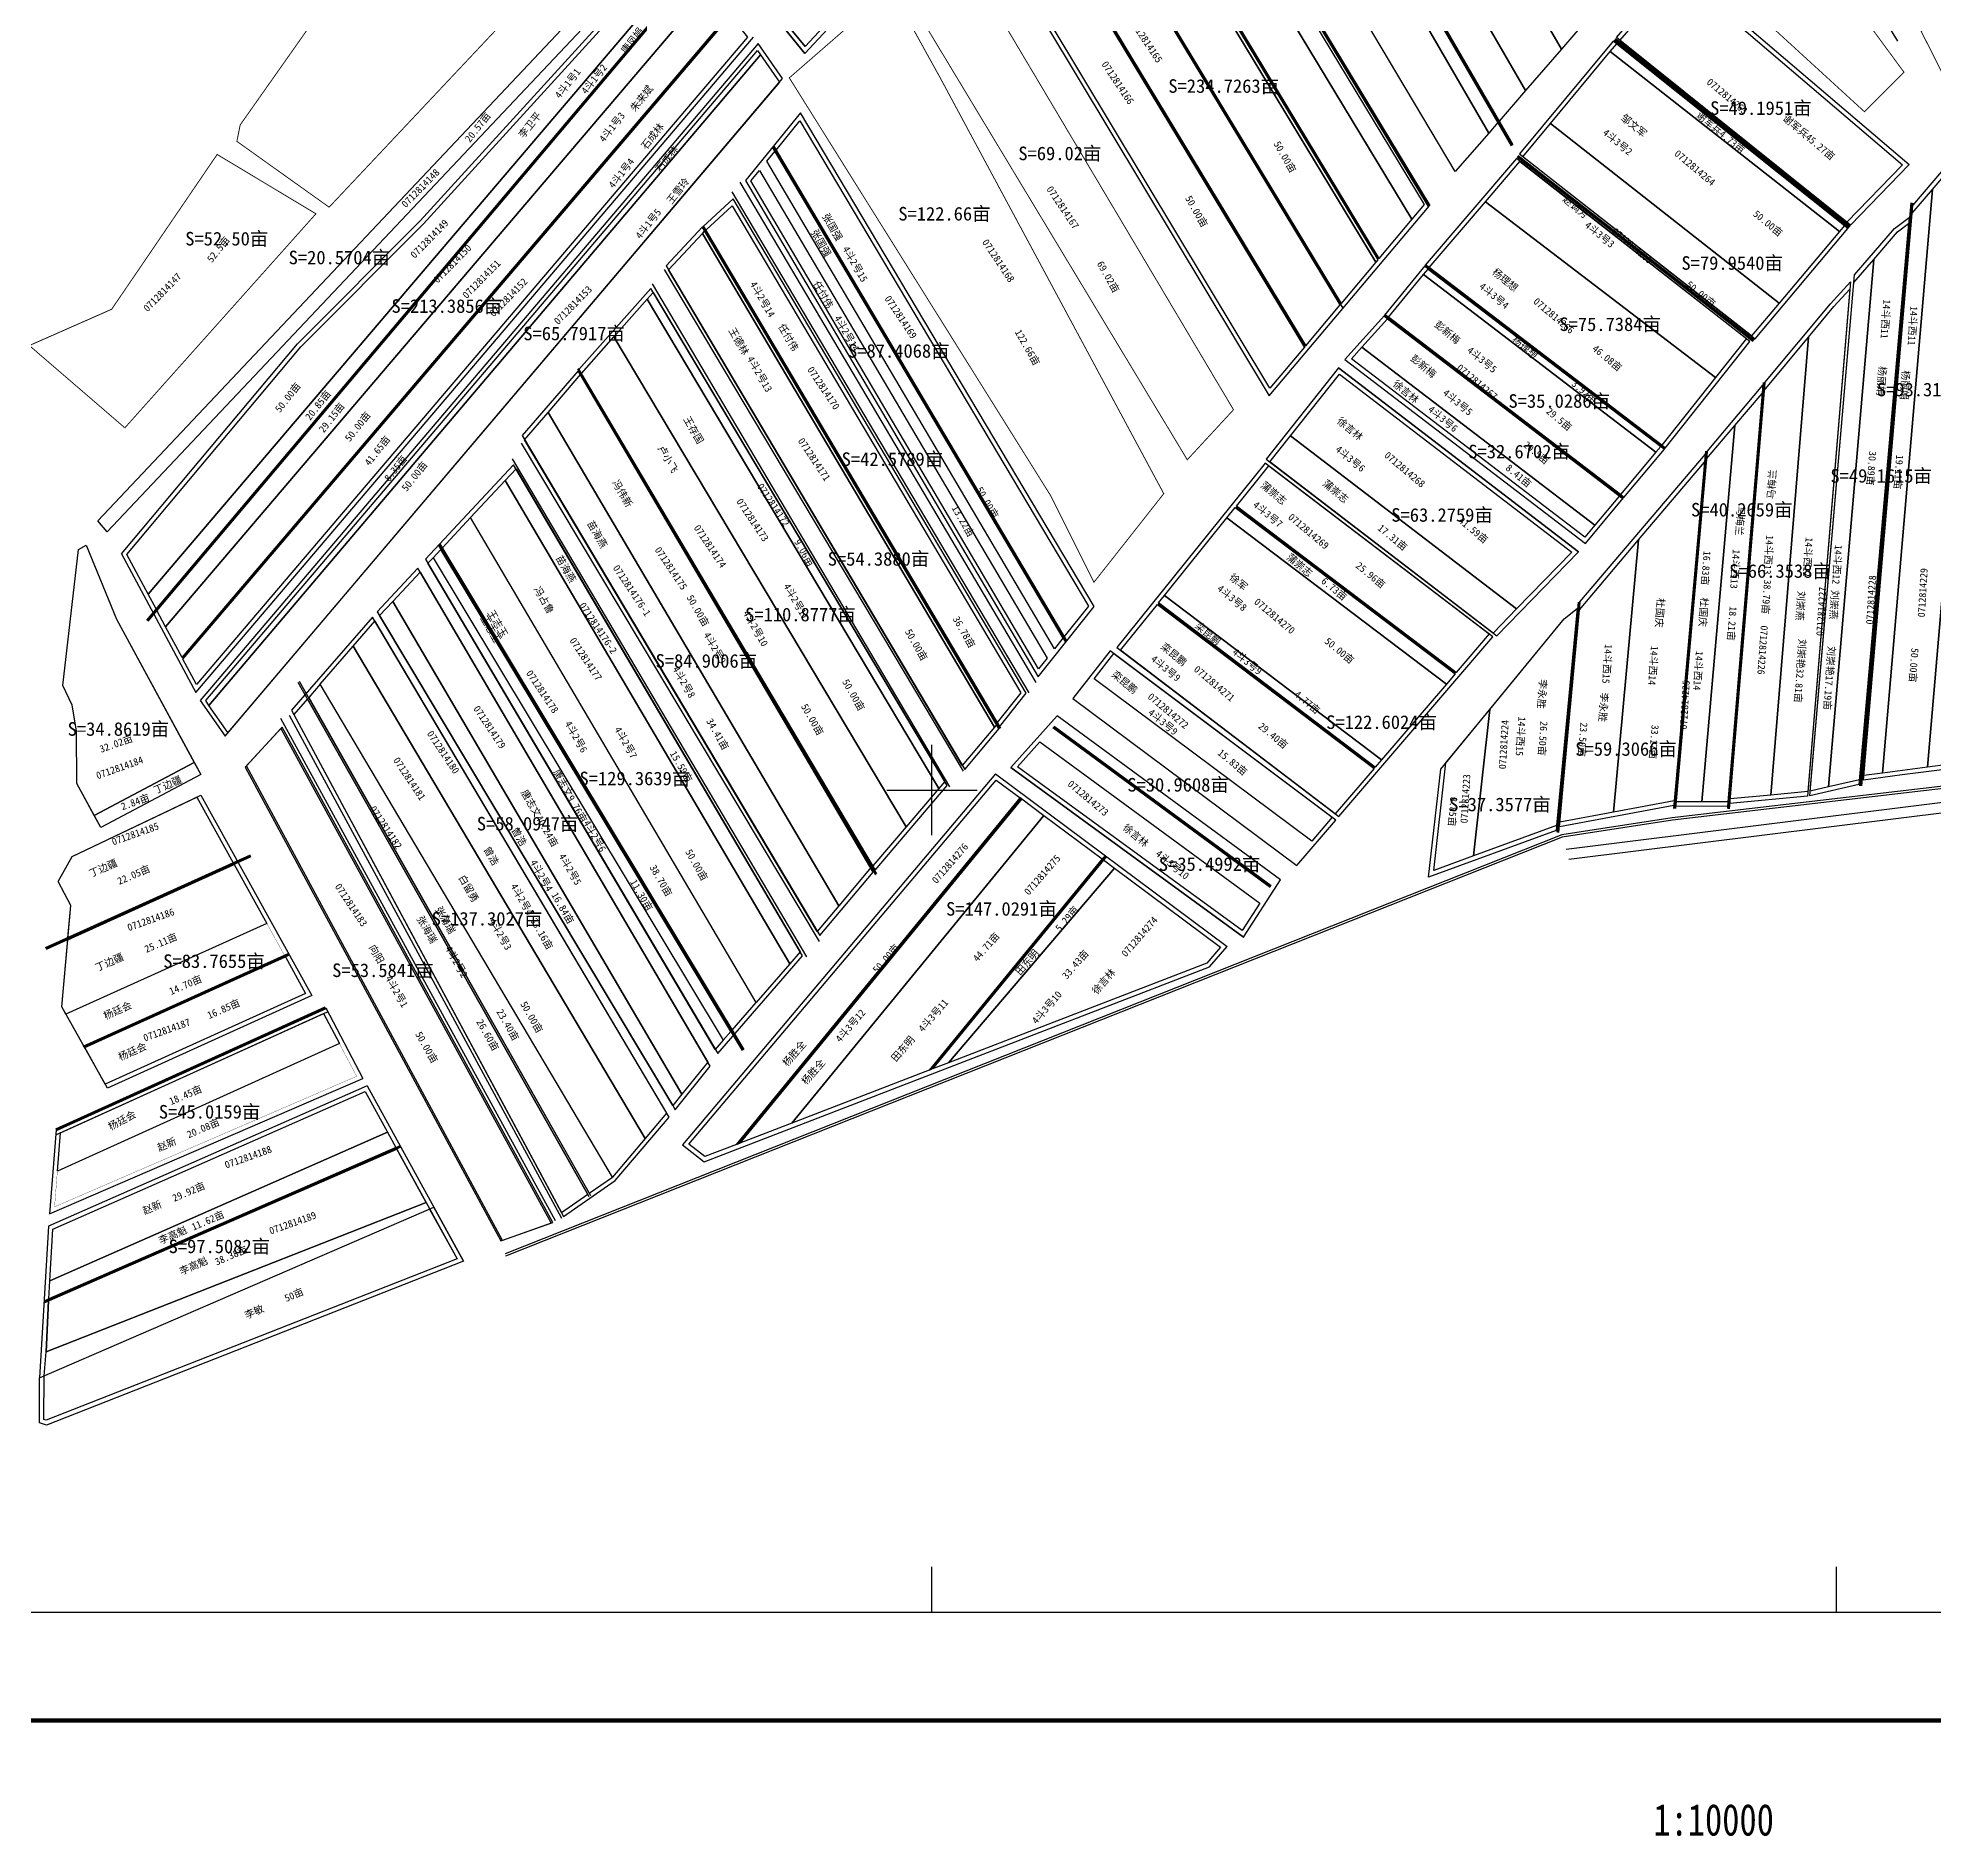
# Model space of a CAD drawing. Extents: x 541673 to 553395, y 4989791 to 4997334.
# Drawn here: x 543012 to 545108, y 4989843 to 4991832 of the extents above; entities that cross this region are included whole.
import ezdxf
from ezdxf.enums import TextEntityAlignment as Align

# ---------------------------------------------------------------- set-up
doc = ezdxf.new("R2010")
doc.units = 0
doc.header["$LTSCALE"] = 10
doc.layers.get('0').update_dxf_attribs({"linetype": 'CONTINUOUS'})
for name, color, linetype in [('2020.3月分地', 6, 'CONTINUOUS'), ('2021年', 2, 'CONTINUOUS'), ('TK', 7, 'CONTINUOUS'), ('出地桩', 7, 'CONTINUOUS'), ('地块名称', 7, 'CONTINUOUS'), ('地籍号', 7, 'CONTINUOUS'), ('承包户', 7, 'CONTINUOUS'), ('林带', 7, 'CONTINUOUS'), ('注记', 1, 'CONTINUOUS'), ('测地框', 7, 'CONTINUOUS'), ('经营地', 6, 'CONTINUOUS'), ('经营地面积', 6, 'CONTINUOUS'), ('路林渠', 7, 'CONTINUOUS'), ('身份地块', 7, 'CONTINUOUS'), ('退界后面积', 7, 'CONTINUOUS')]:
    doc.layers.add(name, color=color, linetype=linetype)
doc.styles.add('宋体', font='SimSun.ttf')

msp = doc.modelspace()

# ---------------------------------------------------------------- linework, layer by layer
at = {"color": 6, "linetype": 'Continuous', "flags": 128}
for points in [[(543937.8, 4990906.1), (543608.5, 4991465.8)], [(543482.1, 4990479), (543021, 4990297.7), (543013.3, 4990300.3), (543013.6, 4990350)]]:
    msp.add_lwpolyline(points, dxfattribs=at)
at = {"color": 6, "linetype": 'Continuous', "elevation": 280.9, "flags": 128}
msp.add_lwpolyline([(543056.4, 4991266.1), (543065.1, 4991270.7), (543098.7, 4991189), (543184.4, 4991030.5), (543073.9, 4990971.8), (543054.7, 4991007.2), (543054.5, 4991065.5), (543049.4, 4991093.9), (543039.2, 4991115.5)], close=True, dxfattribs=at)
at = {"color": 6, "linetype": 'Continuous', "elevation": 281.4, "flags": 128}
for points in [[(543444.7, 4990536.6), (543475, 4990481.5), (543020.9, 4990303), (543018.3, 4990303.9), (543018.6, 4990352.2)], [(543482.1, 4990479), (543449.3, 4990538.6)]]:
    msp.add_lwpolyline(points, dxfattribs=at)
at = {"layer": '2020.3月分地', "color": 3, "linetype": 'Continuous'}
for points in [[(544437.2, 4992357.7), (544727.7, 4991856), (544695.9, 4991819.3), (544404.4, 4992322.6)], [(544363.6, 4992278.9), (544656.2, 4991773.6), (544626.8, 4991739.7), (544333.3, 4992246.5)], [(544331.9, 4992245), (544625.4, 4991738.1), (544615.4, 4991726.5), (544321.5, 4992233.9)], [(544143.4, 4992045.6), (544450.9, 4991536.5), (544413, 4991491.3), (544102.9, 4992004.6)], [(545083.6, 4991637.7), (545106, 4991664), (545050.6, 4991018.7), (545030.2, 4991016)], [(545041.1, 4991586.8), (545067.4, 4991617.4), (545079.6, 4991626.4), (545025.2, 4991011.4), (544991.1, 4991003.5)], [(543685.2, 4991542.6), (544007.6, 4991001.8), (543971.4, 4990959.3), (543648.4, 4991501)], [(544475.3, 4991489.7), (544732.6, 4991292.7), (544721.5, 4991279.5), (544463.8, 4991476.7)], [(544450.3, 4991459.7), (544707.2, 4991262.9), (544646.2, 4991200.2), (544396.3, 4991391.7)], [(543063.4, 4990715.1), (543285.2, 4990815.5), (543307.6, 4990775), (543086.2, 4990674.7)], [(543036.6, 4990621), (543327.5, 4990752.7), (543344.9, 4990719.7), (543033.2, 4990578.6)], [(543024.8, 4990457.4), (543398, 4990621.8), (543407.4, 4990604.6), (543023.7, 4990437.2)]]:
    msp.add_lwpolyline(points, close=True, dxfattribs=at)
at = {"layer": '2020.3月分地', "color": 3, "linetype": 'Continuous', "flags": 128}
for points in [[(543323.7, 4991117), (543360, 4991158.9), (543682.8, 4990614.5), (543646.8, 4990572)], [(543323.7, 4991117), (543311, 4991102.3), (543621.1, 4990554.3), (543646.8, 4990572)], [(543309.6, 4991100.7), (543294.7, 4991083.5), (543590.4, 4990532.9), (543619.5, 4990553.1)], [(543020.7, 4990378.9), (543440.7, 4990544), (543408.4, 4990602.9), (543023.5, 4990435)], [(543440.7, 4990544), (543475, 4990481.5), (543020.9, 4990303), (543018.3, 4990303.9), (543018.6, 4990352.2), (543020.7, 4990378.9)]]:
    msp.add_lwpolyline(points, close=True, dxfattribs=at)
at = {"layer": '2020.3月分地', "color": 3, "linetype": 'Continuous', "const_width": 0.3}
msp.add_lwpolyline([(543042.6, 4990752), (543264.7, 4990852.5), (543284.2, 4990817.2), (543062.4, 4990716.8)], close=True, dxfattribs=at)
at = {"layer": '2021年', "color": 4, "linetype": 'Continuous'}
for points in [[(544404.4, 4992322.6), (544695.9, 4991819.3), (544656.2, 4991773.6), (544363.6, 4992278.9)], [(544824.8, 4991903.3), (545072.9, 4991691.4), (545011.4, 4991627.8), (544760.5, 4991829)], [(544749.8, 4991816.6), (545003.1, 4991617.6), (544936.4, 4991538.3), (544683.6, 4991736.9)], [(543403.9, 4991208.4), (543723.5, 4990663.6), (543713.4, 4990651), (543389.4, 4991192.8)], [(543384.1, 4991186.8), (543706.7, 4990642.7), (543682.8, 4990614.5), (543360, 4991158.9)], [(543034, 4990898.9), (543049.5, 4990926.5), (543187.4, 4990992.2), (543227.7, 4990919.5), (543044.8, 4990836.7), (543048, 4990872.2)], [(543044.6, 4990834.4), (543228.6, 4990917.7), (543264.7, 4990852.5), (543042.6, 4990752), (543038, 4990760.1)], [(543028.1, 4990514.4), (543373.5, 4990666.5), (543398, 4990621.8), (543024.8, 4990457.4)]]:
    msp.add_lwpolyline(points, close=True, dxfattribs=at)
at = {"layer": '2021年', "color": 4, "linetype": 'Continuous', "elevation": 280.9, "flags": 128}
msp.add_lwpolyline([(543073.9, 4990971.8), (543184.4, 4991030.5), (543191.6, 4991017.2), (543081.1, 4990958.5)], close=True, dxfattribs=at)
at = {"layer": '2021年', "color": 4, "linetype": 'Continuous', "const_width": 0.3}
msp.add_lwpolyline([(543033.2, 4990578.6), (543344.9, 4990719.7), (543364, 4990683.4), (543030.1, 4990539.1)], close=True, dxfattribs=at)
at = {"layer": 'TK', "linetype": 'Continuous'}
for p, q in [((544000, 4990950), (544000, 4991050)), ((543950, 4991000), (544050, 4991000)), ((544000, 4990091), (544000, 4990141)), ((545000, 4990091), (545000, 4990141))]:
    msp.add_line(p, q, dxfattribs=at)
at = {"layer": 'TK', "linetype": 'Continuous', "const_width": 5, "flags": 128}
msp.add_lwpolyline([(541744, 4989971), (547984, 4989971), (547984, 4997211), (541744, 4997211)], close=True, dxfattribs=at)
at = {"layer": 'TK', "linetype": 'Continuous', "flags": 128}
msp.add_lwpolyline([(541864, 4990091), (547864, 4990091), (547864, 4997091), (541864, 4997091)], close=True, dxfattribs=at)
at = {"layer": '出地桩', "color": 2, "linetype": 'Continuous'}
for p, q in [((543171, 4991146.6), (543775.8, 4991857.6)), ((543171.5, 4991145.7), (543776.6, 4991857)), ((543172, 4991144.7), (543777.4, 4991856.3))]:
    msp.add_line(p, q, dxfattribs=at)
at = {"layer": '出地桩', "color": 2, "linetype": 'Continuous', "flags": 128}
for points in [[(543817.1, 4991872), (543820.8, 4991875.9), (543826.8, 4991862.4), (543859.9, 4991822), (544209.6, 4992198.1), (544174.7, 4992256.5), (544178.2, 4992260.3), (544215.8, 4992197.5), (543859.6, 4991814.4), (543822.5, 4991859.8)], [(543826.8, 4991862.4), (543820.8, 4991875.9), (543817.1, 4991872), (543822.5, 4991859.8), (543859.6, 4991814.4), (544215.8, 4992197.5), (544178.2, 4992260.3), (544174.7, 4992256.5), (544209.6, 4992198.1), (543859.9, 4991822)]]:
    msp.add_lwpolyline(points, close=True, dxfattribs=at)
for points in [[(544321.9, 4992262.3), (544640.3, 4991712.3)], [(544322.7, 4992262.8), (544641.2, 4991712.8)], [(544323.6, 4992263.3), (544642.1, 4991713.3)], [(543746.3, 4991917.3), (543131.8, 4991187.9)], [(543747, 4991916.6), (543132.6, 4991187.2)], [(543747.8, 4991916), (543133.3, 4991186.6)], [(544754.8, 4991830.1), (545014.1, 4991622.6)], [(544755.4, 4991830.9), (545014.8, 4991623.4)], [(544754.2, 4991829.3), (545013.5, 4991621.8)], [(544646.8, 4991700), (544907.5, 4991496.2)], [(544647.4, 4991700.8), (544908.1, 4991497)], [(544648, 4991701.6), (544908.7, 4991497.8)], [(545025.8, 4991004.7), (545082.2, 4991649.3)], [(545026.8, 4991004.6), (545083.2, 4991649.2)], [(545027.8, 4991004.5), (545084.2, 4991649.1)], [(543745.5, 4991622.8), (544074, 4991067.4)], [(543746.4, 4991623.3), (544074.9, 4991067.9)], [(543747.2, 4991623.8), (544075.7, 4991068.5)], [(544809.4, 4991376.8), (544544.4, 4991579.2)], [(544810, 4991377.6), (544545, 4991580)], [(544810.6, 4991378.4), (544545.6, 4991580.8)], [(544499.6, 4991524.3), (544763.9, 4991322.1)], [(544500.2, 4991525.1), (544764.5, 4991322.9)], [(544500.8, 4991525.9), (544765.1, 4991323.7)], [(543608.9, 4991466.2), (543938.8, 4990907.2)], [(544918.6, 4991450.5), (544879.3, 4990979.4)], [(544919.6, 4991450.4), (544880.3, 4990979.3)], [(544920.6, 4991450.4), (544881.3, 4990979.3)], [(544855, 4991374.6), (544819.8, 4990979.5)], [(544856, 4991374.5), (544820.8, 4990979.4)], [(544857, 4991374.4), (544821.8, 4990979.4)], [(544335.2, 4991312.5), (544578.2, 4991128.4)], [(544335.8, 4991313.3), (544578.8, 4991129.1)], [(544336.5, 4991314), (544579.5, 4991129.9)], [(543454.4, 4991270.5), (543790.2, 4990711.9)], [(543455.1, 4991271.3), (543791.1, 4990712.4)], [(543455.8, 4991272.1), (543791.9, 4990712.9)], [(544249.1, 4991205.2), (544488.6, 4991023.8)], [(544249.8, 4991206), (544489.2, 4991024.5)], [(544250.4, 4991206.8), (544489.9, 4991025.3)], [(543621.1, 4990550.3), (543299.2, 4991119)], [(543622.8, 4990551.2), (543301, 4991120)], [(544097.6, 4990991.3), (543783.9, 4990608.1)], [(544100.8, 4990995.2), (544100.7, 4990995.1)], [(544098.4, 4990990.7), (543785.8, 4990608.8)], [(544099.2, 4990990.1), (543787.7, 4990609.5)], [(544191.3, 4990927.7), (543996.9, 4990690.2)], [(544192.1, 4990927), (543998.8, 4990690.9)], [(544192.8, 4990926.4), (544000.7, 4990691.7)], [(543287.9, 4990818.9), (543061.5, 4990716.4)], [(543287.9, 4990818.9), (543061.5, 4990716.4)], [(543287.9, 4990818.9), (543061.5, 4990716.4)], [(543288.3, 4990818), (543061.9, 4990715.5)], [(543288.7, 4990817.1), (543062.3, 4990714.6)]]:
    msp.add_lwpolyline(points, dxfattribs=at)
for points, elevation in [([(544242.1, 4992152.7), (544548.5, 4991645.3)], 280.3), ([(544243, 4992153.2), (544549.4, 4991645.8)], 280.3), ([(544243.8, 4992153.7), (544550.3, 4991646.3)], 280.3), ([(544184.9, 4992095.9), (544492.7, 4991586.2)], 560.7), ([(544185.7, 4992096.5), (544493.4, 4991587)], 560.7), ([(544186.6, 4992097), (544494.1, 4991587.8)], 560.7), ([(544137.3, 4992055.7), (544450.9, 4991536.5)], 560.7), ([(544138.1, 4992056.3), (544454.3, 4991532.8)], 560.7), ([(544139, 4992056.8), (544452.3, 4991538.1)], 560.7), ([(544094.8, 4992018.1), (544413.1, 4991491.1)], 560.7), ([(544093.1, 4992017.1), (544411.7, 4991489.5)], 560.7), ([(544093.9, 4992017.6), (544412.4, 4991490.3)], 560.7), ([(543823.4, 4991710.8), (544147.4, 4991163.6)], 279.3), ([(543824.2, 4991711.3), (544148.2, 4991164.1)], 279.3), ([(543825.1, 4991711.9), (544149.1, 4991164.6)], 279.3), ([(544714.1, 4991207.7), (544690.7, 4990953.2)], 279.9), ([(544715.1, 4991207.6), (544691.7, 4990953.1)], 279.9), ([(544716.1, 4991207.5), (544692.7, 4990953)], 279.9), ([(544133.6, 4991069.1), (544374, 4990892.7)], 279.9), ([(544134.3, 4991069.9), (544374.6, 4990893.5)], 279.9), ([(544135, 4991070.6), (544375.1, 4990894.4)], 279.9), ([(543246.2, 4990927.9), (543019.8, 4990825.4)], 281), ([(543246.6, 4990926.9), (543020.3, 4990824.4)], 281), ([(543247, 4990926), (543020.7, 4990823.5)], 281), ([(543031.4, 4990625.2), (543329.3, 4990760.1)], 280.9), ([(543031.9, 4990624.3), (543329.8, 4990759.2)], 280.9), ([(543032.3, 4990623.4), (543330.2, 4990758.3)], 280.9), ([(543412.1, 4990606.7), (543018.1, 4990434.8)], 281.4), ([(543412.9, 4990604.9), (543018.4, 4990432.7)], 281.4), ([(543412.5, 4990605.8), (543018.5, 4990433.9)], 281.4)]:
    msp.add_lwpolyline(points, dxfattribs=dict(at, elevation=elevation))
at = {"layer": '林带', "color": 3, "const_width": 1}
for points in [[(544893.7, 4992039.6), (545074.4, 4991793.8), (545030.7, 4991750.1), (544815.8, 4991946.8)], [(545093.4, 4991839.1), (545218.3, 4991894.8), (545252.9, 4991844.8), (545260.2, 4991801.1), (545125.4, 4991775.6)]]:
    msp.add_lwpolyline(points, close=True, dxfattribs=at)
at = {"layer": '林带', "color": 3, "linetype": 'Continuous', "flags": 128}
for points, elevation in [([(543690.8, 4991559.7), (544019.5, 4991003.5)], 252.3), ([(544035, 4991020.7), (543704.3, 4991575.7)], 252.2)]:
    msp.add_lwpolyline(points, dxfattribs=dict(at, elevation=elevation))
for points in [[(543785.8, 4990608.8), (543783.9, 4990608.1), (544097.6, 4990991.3), (544098.4, 4990990.7)], [(544098.4, 4990990.7), (544097.6, 4990991.3), (543783.9, 4990608.1), (543785.8, 4990608.8)], [(544098.4, 4990990.7), (544099.2, 4990990.1), (543787.7, 4990609.5), (543785.8, 4990608.8)], [(544099.2, 4990990.1), (544098.4, 4990990.7), (543785.8, 4990608.8), (543787.7, 4990609.5)], [(543996.9, 4990690.2), (543998.8, 4990690.9), (544188.9, 4990923.2), (544188.1, 4990923.8)], [(544188.9, 4990923.2), (544188.1, 4990923.8), (543996.9, 4990690.2), (543998.8, 4990690.9)]]:
    msp.add_lwpolyline(points, close=True, dxfattribs=at)
at = {"layer": '测地框', "color": 0, "linetype": 'Continuous', "elevation": 281.3, "flags": 128}
msp.add_lwpolyline([(543736.2, 4991987.3), (544054.2, 4992320.8), (544076.3, 4992326), (544106.3, 4992353.8), (544135.2, 4992320.2), (544142.2, 4992310), (544176.3, 4992263.6), (544215.8, 4992197.5), (543859.6, 4991814.4), (543822.5, 4991859.8), (543815, 4991876.4), (543778.7, 4991924.2), (543770.1, 4991934.4)], close=True, dxfattribs=at)
msp.add_lwpolyline([(544105.9, 4992346.6), (544105.9, 4992346.6), (544131.2, 4992317.2), (544138.1, 4992307.1), (544172.1, 4992260.8), (544209.6, 4992198.1), (543859.9, 4991822), (543826.8, 4991862.4), (543819.4, 4991879), (543782.6, 4991927.3), (543774.1, 4991937.4), (543742.6, 4991986.7)], dxfattribs=at)
at = {"layer": '测地框', "color": 7, "linetype": 'Continuous', "flags": 128}
for points, elevation in [([(544372.7, 4991435.7), (544549.4, 4991645.8), (544243, 4992153.2), (544055.6, 4991964)], 280.3), ([(544756.6, 4991832.1), (544824.2, 4991910.3), (545080.2, 4991691.7), (545015.3, 4991624.6)], 280.3), ([(543191, 4991098.9), (543218.5, 4991059.7), (543834.8, 4991786.8), (543807.7, 4991825.6)], 281), ([(544909.8, 4991499), (545012.5, 4991620.9), (544752.9, 4991828.2), (544649.4, 4991703.5)], 279.4), ([(544117.3, 4991125.3), (544179.2, 4991203), (543854.6, 4991748.7), (543793.8, 4991674)], 279.3), ([(545122.4, 4991023.2), (545072.5, 4991016.7), (545029.8, 4991010.9), (545084.4, 4991646.3), (545159, 4991734.1), (545182.7, 4991745.9)], 279.9), ([(544810.4, 4991378.1), (544904.1, 4991496), (544646, 4991698.2), (544545.2, 4991580.3)], 279.6), ([(544074.6, 4991069.7), (544104.2, 4991107), (543780.3, 4991653.8), (543747, 4991623.1)], 279.6), ([(544036.2, 4991022.5), (544074.2, 4991067.9), (543746.3, 4991622.8), (543706.3, 4991579.6)], 279.7), ([(545024.7, 4991006.1), (544970.2, 4990993.5), (545019.6, 4991569.6), (545064, 4991621.1), (545080.2, 4991633)], 280), ([(544764.6, 4991323.3), (544809.6, 4991377), (544544.8, 4991579.6), (544500.3, 4991525.2)], 279.6), ([(544967.9, 4990993.2), (544882, 4990985.2), (544920.5, 4991450.5), (544993.1, 4991537.8), (545015.3, 4991561.8)], 279.8), ([(543937.2, 4990911.4), (544016.9, 4991005), (543689.2, 4991554.6), (543609.7, 4991464.9)], 279.6), ([(543875.9, 4990839.2), (543934.8, 4990909.3), (543608.7, 4991463.6), (543547, 4991391.9)], 279.9), ([(544624.2, 4991170.5), (544714.7, 4991263.4), (544449.5, 4991466.7), (544369.4, 4991365.9)], 279.5), ([(544879.3, 4990982), (544822.2, 4990981.9), (544856.7, 4991374.5), (544918.5, 4991447.5)], 279.7), ([(544820, 4990983), (544693.5, 4990959.2), (544716.3, 4991208), (544855, 4991371.4)], 279.9), ([(543763.1, 4990708.5), (543857, 4990816.7), (543537.5, 4991359.6), (543440.1, 4991255.2)], 280.3), ([(544449.6, 4990970.6), (544620, 4991169.5), (544368.2, 4991361.6), (544204.5, 4991157.5)], 279.8), ([(543081.1, 4990958.5), (543054.7, 4991007.2), (543054.5, 4991065.5), (543049.4, 4991093.9), (543039.2, 4991115.5), (543056.4, 4991266.1), (543065.1, 4991270.7), (543098.7, 4991189), (543191.6, 4991017.2)], 280.9), ([(543716.1, 4990646.4), (543754.8, 4990694.5), (543431.6, 4991245.3), (543386.7, 4991197.2), (543389.4, 4991192.8), (543713.4, 4990651)], 280.7), ([(544689.8, 4990955.3), (544549, 4990903.6), (544562.3, 4991023), (544698.9, 4991189.2), (544713.3, 4991200.7)], 280.1), ([(543592.7, 4990528.5), (543649.9, 4990568), (543709.4, 4990638.1), (543381.4, 4991191.3), (543292.1, 4991088.2)], 281), ([(544403.3, 4990916.4), (544446.3, 4990966.8), (544196.9, 4991154), (544155.8, 4991101.3)], 280), ([(544344.3, 4990837.3), (544385.2, 4990900.8), (544138.4, 4991081.9), (544087.2, 4991024.9)], 279.9), ([(543523.5, 4990501.4), (543580.9, 4990521.7), (543281.6, 4991069.6), (543240.9, 4991025.1)], 281.3), ([(543088.6, 4990670.3), (543038, 4990760.1), (543048, 4990872.2), (543034, 4990898.9), (543049.5, 4990926.5), (543191.9, 4990994.3), (543314.6, 4990772.6)], 281)]:
    msp.add_lwpolyline(points, close=True, dxfattribs=dict(at, elevation=elevation))
at = {"layer": '测地框', "color": 7, "const_width": 1}
for points in [[(543417.4, 4991994.1), (543581.2, 4992114.3), (543679.6, 4992012.3), (543333.6, 4991644.5), (543231.6, 4991717.3), (543235.3, 4991735.5)], [(543093.2, 4991531.6), (543209.8, 4991702.8), (543319, 4991637.2), (543107.8, 4991400.5), (543002.2, 4991491.5)]]:
    msp.add_lwpolyline(points, close=True, dxfattribs=at)
at = {"layer": '测地框', "color": 7, "linetype": 'Continuous', "flags": 128}
for points, elevation in [([(543104, 4991261.1), (543298.5, 4991493.4), (543434.3, 4991629.5), (543716.2, 4991939.2)], 281.5), ([(543186.1, 4991107.9), (543802.6, 4991832.5)], 281.5), ([(543807.7, 4991825.6), (543191, 4991098.9)], 281), ([(544752.9, 4991828.2), (544649.4, 4991703.5)], 279.4), ([(544500.1, 4991524.9), (544456.4, 4991476.1)], 279.5), ([(544810.4, 4991378.1), (544904.1, 4991496)], 279.6), ([(544456.4, 4991476.1), (544722.3, 4991272.6)], 279.5), ([(544449.5, 4991466.7), (544369.4, 4991365.9)], 279.5), ([(544449.5, 4991466.7), (544714.7, 4991263.4)], 279.5), ([(544764.6, 4991323.3), (544809.6, 4991377)], 279.6), ([(544368.2, 4991361.6), (544204.5, 4991157.5)], 279.8), ([(544722.3, 4991272.6), (544764.1, 4991322.7)], 279.5), ([(543104, 4991261.1), (543186.1, 4991107.9)], 281.5), ([(544624.2, 4991170.5), (544714.7, 4991263.4)], 279.5), ([(544449.6, 4990970.6), (544620, 4991169.5)], 279.8), ([(544138.4, 4991081.9), (544087.2, 4991024.9)], 279.9), ([(544385.2, 4990900.8), (544138.4, 4991081.9)], 279.9), ([(544070.3, 4991017.8), (543724.1, 4990607.6)], 279.4), ([(544070.3, 4991017.8), (544326.2, 4990827)], 279.4), ([(544344.3, 4990837.3), (544087.2, 4991024.9)], 279.9), ([(544403.3, 4990916.4), (544446.3, 4990966.8)], 280), ([(543875.9, 4990839.2), (543934.8, 4990909.3)], 279.9), ([(544344.3, 4990837.3), (544385.2, 4990900.8)], 279.9), ([(543748.1, 4990588.9), (544306.9, 4990804.4), (544326.2, 4990827)], 280.4), ([(543314.6, 4990772.6), (543088.6, 4990670.3)], 281), ([(543031.4, 4990618.6), (543331.8, 4990754.6)], 280.9), ([(543329.8, 4990759.2), (543370.9, 4990680.9)], 280.9), ([(543024.4, 4990531.2), (543370.9, 4990680.9)], 280.9), ([(543375.6, 4990672.9), (543023.3, 4990517.7)], 281.4), ([(543375.6, 4990672.9), (543449.3, 4990538.6)], 281.4), ([(543031.9, 4990624.3), (543024.4, 4990531.2)], 280.9), ([(543724.1, 4990607.6), (543748.1, 4990588.9)], 279.4), ([(543013.6, 4990350), (543449.3, 4990538.6)], 281.4), ([(543023.3, 4990517.7), (543013.6, 4990350)], 281.4)]:
    msp.add_lwpolyline(points, dxfattribs=dict(at, elevation=elevation))
at = {"layer": '测地框', "color": 7, "linetype": 'Continuous'}
msp.add_lwpolyline([(543664.9, 4991920.2), (543676, 4991908.4), (543088.1, 4991285.5), (543077.8, 4991297.7)], close=True, dxfattribs=at)
at = {"layer": '测地框', "color": 7, "linetype": 'Continuous', "flags": 128}
msp.add_lwpolyline([(543013.6, 4990350), (543449.3, 4990538.6), (543482.1, 4990479), (543021, 4990297.7), (543013.3, 4990300.3)], close=True, dxfattribs=at)
at = {"layer": '经营地', "color": 2, "linetype": 'Continuous', "flags": 128}
msp.add_lwpolyline([(544209.6, 4992198.1), (544178.4, 4992250.3), (543823.9, 4991869), (543826.8, 4991862.4), (543859.9, 4991822)], close=True, dxfattribs=at)
at = {"layer": '经营地', "color": 5, "const_width": 1}
for points in [[(543961.1, 4991898), (544017.4, 4991952.2), (544333.3, 4991420.5), (544282.2, 4991365.2)], [(543842.3, 4991787.5), (543954.9, 4991885.5), (544009.1, 4991787.5), (544256.2, 4991327.7), (544179, 4991229.7), (544131.1, 4991325.6)]]:
    msp.add_lwpolyline(points, close=True, dxfattribs=at)
at = {"layer": '经营地', "color": 5, "linetype": 'Continuous'}
for points in [[(543748.5, 4991617.8), (544071.2, 4991072.2), (544069, 4991069.5), (543746.4, 4991615.5)], [(543691.9, 4991550.1), (544014.2, 4991009.5), (544007.6, 4991001.8), (543685.2, 4991542.6)], [(544568.1, 4991030), (544616.7, 4991089.2), (544598.7, 4990927.2), (544554.8, 4990911.1)], [(543023.5, 4990435), (543408.4, 4990602.9), (543440.7, 4990544), (543020.7, 4990378.9)]]:
    msp.add_lwpolyline(points, close=True, dxfattribs=at)
at = {"layer": '路林渠', "color": 3, "linetype": 'Continuous', "flags": 128}
for points, elevation in [([(544449.8, 4992847.2), (545067.1, 4991828)], 282), ([(544449.8, 4992847.2), (545067.1, 4991828)], 282), ([(544115, 4991118.8), (543787.8, 4991672.3)], 252.1), ([(543778.8, 4991661.6), (544106.9, 4991107.3)], 252.1), ([(543875.6, 4990832.6), (543546.4, 4991383.5)], 252.5), ([(543535.9, 4991366.1), (543861.1, 4990815.5)], 252.8), ([(543583.7, 4990523.6), (543280.1, 4991079.1)], 253.7), ([(543289.5, 4991082.9), (543590.5, 4990526.5)], 253.7)]:
    msp.add_lwpolyline(points, dxfattribs=dict(at, elevation=elevation))
at = {"layer": '路林渠', "color": 4, "linetype": 'Continuous', "flags": 128}
for points, elevation in [([(545565.5, 4991056.5), (544818.1, 4990969.1), (544696.3, 4990950.5), (543528.2, 4990487.1)], 280.4), ([(545565.8, 4991053.9), (544818.4, 4990966.5), (544696.6, 4990947.9), (543528.5, 4990484.5)], 280.5), ([(545557.4, 4991041), (544701, 4990934.3)], 280.6), ([(545560.3, 4991029.8), (544703.9, 4990923.1)], 281.1)]:
    msp.add_lwpolyline(points, dxfattribs=dict(at, elevation=elevation))
at = {"layer": '身份地块', "color": 1, "linetype": 'Continuous'}
for points in [[(544321.5, 4992233.9), (544615.4, 4991726.5), (544578.5, 4991684), (544278.6, 4992187.9)], [(544242.9, 4992146), (544544.1, 4991647.3), (544530.5, 4991631.2), (544228.4, 4992131.4)], [(544228.4, 4992131.4), (544530.5, 4991631.2), (544494.1, 4991587.8), (544189.5, 4992092.1)], [(544185.7, 4992088.3), (544490.5, 4991583.6), (544452.3, 4991538.1), (544144.9, 4992047)], [(544188.1, 4992090.6), (544492.7, 4991586.2), (544490.5, 4991583.6), (544185.7, 4992088.3)], [(544101.5, 4992003.2), (544411.6, 4991489.7), (544373.4, 4991444.3), (544061.9, 4991963.2)], [(543437.9, 4991626), (543716, 4991931.6), (543728.5, 4991916.1), (543133.5, 4991216.7), (543110, 4991260.5), (543302.2, 4991490)], [(543728.5, 4991916.1), (543736.7, 4991905.9), (543142.3, 4991200.3), (543133.5, 4991216.7)], [(543738, 4991904.4), (543752.9, 4991886), (543152.8, 4991180.6), (543143.3, 4991198.4)], [(543752.9, 4991886), (543775.8, 4991857.6), (543171, 4991146.6), (543152.8, 4991180.6)], [(543777.1, 4991856), (543796.1, 4991832.6), (543187.1, 4991116.7), (543172, 4991144.7)], [(543807.2, 4991817.6), (543810.5, 4991812.8), (543200.8, 4991093.6), (543197.2, 4991098.8)], [(543810.5, 4991812.8), (543831.4, 4991782.8), (543221.8, 4991063.7), (543200.8, 4991093.6)], [(544756.9, 4991825.1), (545008.6, 4991624.1), (545003.1, 4991617.6), (544749.8, 4991816.6)], [(543854, 4991740), (544173.1, 4991203.4), (544146.2, 4991169.6), (543827.6, 4991707.6)], [(544683.6, 4991736.9), (544936.4, 4991538.3), (544905.9, 4991502.1), (544653.2, 4991700.3)], [(545106, 4991664), (545161, 4991728.8), (545100.6, 4991025.3), (545050.6, 4991018.7)], [(545161, 4991728.8), (545162.1, 4991730.1), (545182.2, 4991740.1), (545122.8, 4991028.3), (545100.6, 4991025.3)], [(543826.3, 4991705.9), (544144.8, 4991167.9), (544135.4, 4991156.1), (543817.6, 4991695.3)], [(543809.3, 4991685.2), (544127.3, 4991145.9), (544117.9, 4991134.1), (543799.9, 4991673.5)], [(544649.9, 4991695.1), (544900.2, 4991499.1), (544866, 4991456.2), (544611.7, 4991650.4)], [(543750, 4991619.1), (543779.2, 4991645.9), (544098.1, 4991107.5), (544072.1, 4991074.6)], [(544611.7, 4991650.4), (544866, 4991456.2), (544806.6, 4991381.4), (544549.6, 4991577.8)], [(543746.4, 4991615.5), (544069, 4991069.5), (544033.5, 4991027.1), (543708.9, 4991575.1)], [(545018.9, 4991561.1), (545041.1, 4991586.8), (544991.1, 4991003.5), (544970.7, 4990998.8)], [(544543.4, 4991569.9), (544800.2, 4991373.5), (544761, 4991326.8), (544504.8, 4991522.8)], [(544548.4, 4991576.1), (544805.5, 4991379.8), (544800.2, 4991373.5), (544543.4, 4991569.9)], [(544968.9, 4991500.9), (544996.9, 4991534.5), (545014.6, 4991553.7), (544968.3, 4990998.3), (544927.1, 4990994.4)], [(544503.6, 4991521.2), (544759.8, 4991325.3), (544732.6, 4991292.7), (544475.3, 4991489.7)], [(543648.4, 4991501), (543971.4, 4990959.3), (543934.6, 4990916), (543612.4, 4991460.4)], [(544919.9, 4991441.9), (544968.9, 4991500.9), (544927.1, 4990994.4), (544882.4, 4990990.3), (544907.8, 4991297.6)], [(544887.5, 4991403.1), (544917.6, 4991438.6), (544899.1, 4991216.7), (544879.7, 4990987), (544850.9, 4990986.9)], [(543575.7, 4991417.6), (543896.9, 4990871.9), (543873.2, 4990843.7), (543549.7, 4991387.3)], [(544396.3, 4991391.7), (544646.2, 4991200.2), (544620.2, 4991173.6), (544373.4, 4991362.8)], [(544856.2, 4991366.2), (544887.5, 4991403.1), (544850.9, 4990986.9), (544822.6, 4990986.9), (544834.2, 4991118.2)], [(543540.2, 4991355.1), (543854.3, 4990821.2), (543842.7, 4990807.9), (543528.2, 4991342.3)], [(544372.2, 4991358.6), (544616, 4991172.6), (544579.5, 4991129.9), (544336.5, 4991314)], [(544781.1, 4991276.6), (544853.9, 4991362.4), (544829.2, 4991085.6), (544820.5, 4990988.2), (544753.4, 4990975.6)], [(543528.2, 4991342.3), (543842.7, 4990807.9), (543805.6, 4990765.1), (543490, 4991301.4)], [(544335.2, 4991312.5), (544578.2, 4991128.4), (544568.6, 4991117.1), (544326, 4991301)], [(544326, 4991301), (544568.6, 4991117.1), (544496.8, 4991033.3), (544257, 4991215)], [(544715.6, 4991199.4), (544781.1, 4991276.6), (544753.4, 4990975.6), (544694, 4990964.4)], [(543448.5, 4991256.9), (543769.3, 4990723.2), (543760.4, 4990713), (543442.8, 4991250.7)], [(543434.3, 4991240.8), (543752.1, 4990699.1), (543723.5, 4990663.6), (543403.9, 4991208.4)], [(544249.1, 4991205.2), (544488.6, 4991023.8), (544445.7, 4990973.6), (544208.4, 4991154.5)], [(544257, 4991215), (544496.8, 4991033.3), (544489.9, 4991025.3), (544250.4, 4991206.8)], [(544698.9, 4991189.2), (544713.3, 4991200.7), (544690.3, 4990960.8), (544598.7, 4990927.2), (544616.7, 4991089.2)], [(544200.9, 4991151), (544442.3, 4990969.8), (544419.8, 4990943.4), (544179.1, 4991123.1)], [(543280.1, 4991068.1), (543579, 4990521), (543525.3, 4990502), (543242.2, 4991026.6)], [(544119.3, 4991053.1), (544362.4, 4990874.7), (544342.9, 4990844.5), (544094.6, 4991025.7)], [(544099.2, 4990990.1), (544123.6, 4990971.9), (543845.1, 4990631.7), (543787.7, 4990609.5)], [(544123.6, 4990971.9), (544188.1, 4990923.8), (543996.9, 4990690.2), (543845.1, 4990631.7)], [(544189.7, 4990922.6), (544201.9, 4990913.5), (544018.2, 4990698.4), (544000.7, 4990691.7)], [(544201.9, 4990913.5), (544318.9, 4990826.2), (544303.9, 4990808.6), (544018.2, 4990698.4)]]:
    msp.add_lwpolyline(points, close=True, dxfattribs=at)
at = {"layer": '身份地块', "color": 1, "linetype": 'Continuous', "flags": 128}
for points in [[(543575.7, 4991417.6), (543612, 4991459.8), (543932.8, 4990914.7), (543896.9, 4990871.9)], [(543490, 4991301.4), (543458.5, 4991267.6), (543779, 4990734.4), (543805.6, 4990765.1)], [(543769.3, 4990723.2), (543777.6, 4990732.9), (543457.1, 4991266.1), (543448.5, 4991256.9)], [(544071.1, 4991011), (544097.6, 4990991.3), (543783.9, 4990608.1), (543748.9, 4990594.6), (543731.2, 4990608.4)]]:
    msp.add_lwpolyline(points, close=True, dxfattribs=at)

# ---------------------------------------------------------------- texts
at = {"layer": '2020.3月分地', "color": 3, "linetype": 'Continuous', "style": '宋体'}
for s, rotation, p in [('徐言林', 320.4144, (544524, 4991440.6, 280.7)), ('杨丽娟', 265.9103, (545049.8, 4991452.3)), ('杨丽娟', 265.9103, (545075.8, 4991447.7)), ('王存国 ', 299.7948, (543738.1, 4991395.8, 280.7)), ('徐言林', 320.4144, (544462.2, 4991399.6, 280.7)), ('30.89亩', 265.9103, (545038.9, 4991355.7)), ('19.11亩', 265.9103, (545068.8, 4991351.5)), ('8.41亩', 320.4144, (544648.7, 4991347.7, 280.7)), ('41.59亩', 320.4144, (544598.7, 4991287.6, 1.2)), ('50.00亩', 299.7948, (543913.6, 4991105.3, 280.7)), ('白留勇 ', 299.7948, (543489.4, 4990888.8, 280.7)), ('张海瑞', 299.7948, (543462.2, 4990856.3, 280.7)), ('张海瑞', 299.7948, (543442, 4990845.8, 280.7)), ('14.70亩', 23.416, (543174.7, 4990784.7, 280.2)), ('杨廷会', 23.416, (543099.6, 4990756.5)), ('16.85亩', 23.416, (543216.8, 4990758.2, 280.2)), ('50.00亩', 299.7948, (543557.8, 4990749, 280.7)), ('26.60亩', 299.7948, (543509.2, 4990729.2, 280.7)), ('23.40亩', 299.7948, (543531.4, 4990740.5, 280.7)), ('杨廷会', 23.416, (543116, 4990711)), ('18.45亩', 23.416, (543174.7, 4990663, 280.2)), ('杨廷会', 27.7865, (543104.5, 4990634.9)), ('11.62亩', 23.416, (543199.4, 4990524.2, 280.2)), ('李高魁', 23.416, (543160.7, 4990508.1)), ('38.38亩', 23.416, (543225.1, 4990485.5, 280.2)), ('李高魁', 23.416, (543183.6, 4990474)), ('50亩', 23.416, (543294.6, 4990442)), ('李敏', 23.416, (543250.7, 4990423.2))]:
    msp.add_text(s, height=8, rotation=rotation, dxfattribs=at).set_placement(p, align=Align.MIDDLE)
at = {"layer": '2021年', "color": 4, "linetype": 'Continuous', "style": '宋体'}
for s, rotation, p in [('谢军兵4.73亩', 320, (544872.1, 4991727.4)), ('谢军兵45.27亩', 320, (544969.5, 4991722)), ('丁边疆', 23.416, (543155, 4991005.9, 561.7)), ('2.84亩', 19.7035, (543119.1, 4990987.1, -279.6)), ('曾浩', 299.7948, (543543.8, 4990948.7, 280.7)), ('曾浩', 299.7948, (543513.1, 4990927.3, 280.7)), ('丁边疆', 23.416, (543083.7, 4990913.8, 561.7)), ('22.05亩', 23.416, (543117.4, 4990906.5, 561.7)), ('16.84亩', 299.7948, (543592.2, 4990869.6, 280.7)), ('33.16亩', 299.7948, (543569, 4990841.3, 280.7)), ('25.11亩', 23.416, (543147.4, 4990831.3, 561.7)), ('丁边疆', 23.416, (543090.6, 4990809.8, 561.7)), ('20.08亩', 23.416, (543194.2, 4990626.3, 280.2)), ('赵新', 23.416, (543154, 4990608.4)), ('29.92亩', 23.416, (543178.2, 4990556, 280.2)), ('赵新', 23.416, (543137.8, 4990538.6))]:
    msp.add_text(s, height=8, rotation=rotation, dxfattribs=at).set_placement(p, align=Align.MIDDLE)
at = {"layer": 'TK', "linetype": 'Continuous', "style": '宋体', "width": 0.8}
msp.add_text('1:10000', height=35, dxfattribs=at).set_placement((544864, 4989861), align=Align.MIDDLE)
at = {"layer": '地块名称', "color": 1, "linetype": 'Continuous', "style": '宋体'}
for s, rotation, p in [('4斗1号1', 51.8211, (543597.1, 4991781.6, 280.2)), ('4斗1号2', 51.8211, (543626.3, 4991786.4, 280.2)), ('4斗1号3', 51.8211, (543646.1, 4991733.2, 280.2)), ('4斗3号2', 320.4144, (544758.1, 4991716.7, 280.7)), ('4斗1号4', 51.8211, (543656.4, 4991682.3, 280.2)), ('4斗1号5', 51.8211, (543686.2, 4991626.3, 280.2)), ('4斗3号3', 320.4144, (544738.3, 4991614.4, 280.7)), ('4斗2号15', 299.7948, (543915.3, 4991581.7, 280.7)), ('4斗2号14', 299.7948, (543812.9, 4991542.8, 280.7)), ('4斗3号4', 320.4144, (544621.6, 4991546.7, 280.7)), ('14斗西11', 265.9103, (545054.4, 4991520.7)), ('4斗2号14', 299.7948, (543906.1, 4991505.2, 280.7)), ('14斗西11', 265.9103, (545084.3, 4991513.3)), ('4斗2号13', 299.7948, (543809.8, 4991460.1, 280.7)), ('4斗3号5', 320.4144, (544608.2, 4991476, 280.7)), ('4斗3号5', 320.4144, (544581.4, 4991428.9, 280.7)), ('4斗3号6', 320.4144, (544565, 4991410.6, 280.7)), ('4斗3号6', 320.4144, (544462.6, 4991366.5, 280.7)), ('4斗3号7', 320.4144, (544371.5, 4991305.1, 280.7)), ('14斗西13', 266, (544888, 4991244.3)), ('14斗西13', 266, (544925, 4991260)), ('14斗西12', 266, (544968.5, 4991257.6)), ('14斗西12', 266, (545000.9, 4991249.2)), ('4斗2号11', 299.7948, (543850.1, 4991208.7, 280.7)), ('4斗3号8', 320.4144, (544331.9, 4991212.5, 280.7)), ('4斗2号10', 299.7948, (543805.3, 4991178.8, 280.7)), ('14斗西15', 265.9103, (544746.6, 4991139.4)), ('4斗3号9', 320.4144, (544258.6, 4991134.7, 280.7)), ('4斗3号9', 320.4144, (544348.7, 4991142.2, 280.7)), ('4斗3号9', 320.4144, (544255.6, 4991075.4, 280.7)), ('14斗西15', 265.9103, (544651, 4991059.3)), ('4斗2号6', 299.7948, (543606.9, 4991059, 280.7)), ('4斗3号10', 320.4144, (544266, 4990917.6, 280.7)), ('4斗2号3', 299.7948, (543523.3, 4990840.7, 280.7)), ('4斗2号2', 299.7948, (543474.6, 4990810.2, 280.7)), ('4斗3号11', 49, (544001.2, 4990750.9, 1.2)), ('4斗3号10', 49, (544126.7, 4990759.8, 1.2)), ('4斗3号12', 49, (543909.6, 4990739.6, 1.2))]:
    msp.add_text(s, height=8, rotation=rotation, dxfattribs=at).set_placement(p, align=Align.MIDDLE)
at = {"layer": '地籍号', "color": 1, "linetype": 'Continuous', "style": '宋体'}
for s, rotation, p in [('0712814165', 303.7524, (544236.9, 4991828)), ('0712814166', 303.7524, (544205.4, 4991782.1)), ('0712814166', 303.7524, (544205.4, 4991782.1)), ('0712814263', 320, (544879, 4991767.1)), ('0712814264', 320, (544843.3, 4991688)), ('0712814148', 45.5565, (543434.6, 4991665.5)), ('0712814167', 303.7524, (544144.6, 4991644.1)), ('0712814149', 45.5565, (543444.4, 4991609.5)), ('0712814265', 320, (544774.2, 4991601.8)), ('0712814150', 45.5565, (543469.8, 4991582)), ('0712814168', 303.7524, (544073.4, 4991585.3)), ('0712814151', 45.5565, (543502, 4991564.9)), ('0712814147', 45.5565, (543149.2, 4991550.4)), ('0712814152', 45.5565, (543531.7, 4991544.8)), ('0712814153', 45.5565, (543603.1, 4991536.2)), ('0712814169', 303.7524, (543965.5, 4991522.9)), ('0712814266', 320, (544687.3, 4991524.5)), ('0712814170', 303.7524, (543880.1, 4991444.4)), ('0712814267', 320, (544602.6, 4991451.2, 279.6)), ('0712814171', 303.7524, (543869.8, 4991365.6)), ('0712814268', 320, (544522.6, 4991354.4)), ('0712814172', 303.7524, (543824.6, 4991315.3)), ('0712814173', 303.7524, (543801.7, 4991298.6, -279.6)), ('0712814269', 320, (544416.3, 4991286)), ('0712814174', 303.7524, (543754.7, 4991269.5, -279.6)), ('0712814175', 303.7524, (543711.5, 4991245.1, -279.6)), ('0712814175', 303.7524, (543711.5, 4991245.1, -279.6)), ('0712814176-1', 303.7524, (543668.3, 4991220.6, -279.6)), ('0712814229', 86.6233, (545095.1, 4991218.2, 562.8)), ('0712814227', 86.6233, (544983, 4991197.5, 562.8)), ('0712814228', 86.6233, (545038, 4991210.3, 562.8)), ('0712814176-2', 303.7524, (543631, 4991179.1, -279.6)), ('0712814270', 320, (544378.7, 4991192.3)), ('0712814226', 266, (544918.2, 4991154.8, 283)), ('0712814178', 303.7524, (543569.3, 4991108.8, -279.6)), ('0712814271', 320, (544312.1, 4991117.7)), ('0712814225', 86.6233, (544832.1, 4991094.2, 283)), ('0712814272', 320, (544261.1, 4991087.5)), ('0712814179', 303.7524, (543511, 4991069.5, -279.6)), ('0712814224', 86.6233, (544632, 4991050.2, 3.2)), ('32.02亩', 19.7035, (543098, 4991051.5, -279.6)), ('0712814180', 303.7524, (543459.7, 4991041.8, -279.6)), ('0712814184', 19.7035, (543102, 4991024.7, -279.6)), ('0712814181', 303.7524, (543422.4, 4991012.4, -279.6)), ('0712814223', 86.6233, (544589.6, 4990990.4, 3.2)), ('0712814273', 320, (544172.6, 4990991)), ('0712814182', 303.7524, (543396.3, 4990958.6, -279.6)), ('0712814185', 19.7035, (543119.3, 4990951.5, -279.6)), ('0712814276', 49, (544019.9, 4990918.9)), ('0712814275', 49, (544121.9, 4990906.1)), ('0712814183', 303.7524, (543357.9, 4990872.8, -279.6)), ('0712814186', 19.7035, (543136.5, 4990856.7, -279.6)), ('0712814274', 49, (544229.3, 4990837.8)), ('0712814187', 19.7035, (543154.1, 4990734.7, -279.6)), ('0712814188', 19.7035, (543244.1, 4990594.1, -279.6)), ('0712814189', 19.7035, (543293.3, 4990521.2, -279.6))]:
    msp.add_text(s, height=8, rotation=rotation, dxfattribs=at).set_placement(p, align=Align.MIDDLE)
at = {"layer": '承包户', "color": 1, "linetype": 'Continuous', "style": '宋体'}
for s, rotation, p in [('康凤娟', 51.8211, (543668.5, 4991828.8, 280.2)), ('朱来斌', 51.8211, (543678.8, 4991765.1, 280.2)), ('李卫平', 51.8211, (543555.3, 4991735.6, 280.2)), ('邹文军', 320.4144, (544776.1, 4991735, 280.7)), ('石成林', 51.8211, (543690.9, 4991723.1, 280.2)), ('石成林', 51.8211, (543706.7, 4991698, 280.2)), ('王雪玲', 51.8211, (543719, 4991662.7, 280.2)), ('赵调芳', 320.4144, (544711.8, 4991644.9, 280.7)), ('张国强', 299.7948, (543877.6, 4991604.9, 280.7)), ('张国强', 299.7948, (543890.1, 4991622.6, 280.7)), ('任付伟', 299.7948, (543879.9, 4991548, 280.7)), ('杨理想', 320.4144, (544633.8, 4991564.3, 280.7)), ('任付伟', 299.7948, (543841.5, 4991500.7, 280.7)), ('彭新梅', 320.4144, (544569.9, 4991506.3, 280.7)), ('王德林', 299.7948, (543786.7, 4991496.3, 280.7)), ('杨理想', 320.4144, (544655.5, 4991489.3, 280.7)), ('彭新梅', 320.4144, (544543.4, 4991468.9, 280.7)), ('卢小飞', 299.7948, (543708.3, 4991366, 280.7)), ('马梅兰', 86, (544928, 4991338)), ('蒲崇志', 320, (544377.9, 4991328.6, 1.2)), ('蒲崇志', 320, (544446.4, 4991330.5, 1.2)), ('马梅兰', 266, (544893.5, 4991297.5)), ('蒲崇志', 320, (544406.6, 4991248.9, 1.2)), ('徐军', 320.4144, (544339, 4991230.2, 1.2)), ('刘崇燕', 266, (544960.3, 4991203.7)), ('刘崇燕', 266, (544997.5, 4991204.9)), ('王志玉', 299.7948, (543512.3, 4991178.1, 280.7)), ('王志玉', 299.7948, (543520.3, 4991184.2, 280.7)), ('栾昆鹏', 320.4144, (544305.4, 4991173.3, 1.2)), ('栾昆鹏', 320.4144, (544267.6, 4991150.2, 1.2)), ('栾昆鹏', 320.4144, (544213.2, 4991119.5, 1.2)), ('李永胜', 265.9103, (544674.7, 4991106.2)), ('李永胜', 265.9103, (544742.5, 4991091.5)), ('徐言林', 320, (544225.4, 4990950, 1.2)), ('田东明', 49, (544105, 4990809.6, 1.2)), ('徐言林', 49, (544189.6, 4990788.4, 1.2)), ('杨胜全', 49, (543847.5, 4990708.9, 1.2)), ('田东明', 49, (543967.6, 4990714, 1.2)), ('杨胜全', 49, (543868.5, 4990688.6, 1.2))]:
    msp.add_text(s, height=8, rotation=rotation, dxfattribs=at).set_placement(p, align=Align.MIDDLE)
at = {"layer": '注记', "color": 0, "linetype": 'Continuous', "style": '宋体'}
for s, p in [('S=234.7263亩', (544322.5, 4991778.8)), ('S=49.1951亩', (544916.3, 4991754.4)), ('S=69.02亩', (544141.4, 4991704.3)), ('S=122.66亩', (544013.8, 4991637.6)), ('S=52.50亩', (543220.5, 4991610)), ('S=20.5704亩', (543345, 4991589.2)), ('S=79.9540亩', (544884.6, 4991583.1)), ('S=213.3856亩', (543463.8, 4991535.5)), ('S=75.7384亩', (544749.7, 4991515.4)), ('S=65.7917亩', (543604.4, 4991505.2)), ('S=87.4068亩', (543963.4, 4991485.9)), ('S=93.3107亩', (545100.6, 4991443.2)), ('S=35.0286亩', (544693.4, 4991430.5)), ('S=42.5789亩', (543956.3, 4991366.2)), ('S=32.6702亩', (544649, 4991374.6)), ('S=49.1615亩', (545049.3, 4991347.8)), ('S=63.2759亩', (544563.9, 4991304.5)), ('S=40.2659亩', (544895.2, 4991310.3)), ('S=54.3880亩', (543940.9, 4991255.9)), ('S=66.3538亩', (544937.5, 4991242.5)), ('S=110.8777亩', (543854.7, 4991194.4)), ('S=84.9006亩', (543750.6, 4991143.1)), ('S=34.8619亩', (543100.7, 4991067.8)), ('S=122.6024亩', (544497, 4991075.4)), ('S=59.3066亩', (544767.3, 4991045.7)), ('S=129.3639亩', (543671.6, 4991013.1)), ('S=30.9608亩', (544272.1, 4991006.1)), ('S=37.3577亩', (544627.9, 4990984.4)), ('S=58.0947亩', (543553, 4990963.1)), ('S=35.4992亩', (544306.9, 4990918.4)), ('S=137.3027亩', (543508.2, 4990858)), ('S=147.0291亩', (544076.8, 4990868.9)), ('S=83.7655亩', (543206.4, 4990811.1)), ('S=53.5841亩', (543393.1, 4990801)), ('S=45.0159亩', (543201.5, 4990644.5)), ('S=97.5082亩', (543212.3, 4990495.7))]:
    msp.add_text(s, height=15, dxfattribs=at).set_placement(p, align=Align.MIDDLE)
at = {"layer": '经营地面积', "color": 5, "linetype": 'Continuous', "style": '宋体'}
for s, rotation, p in [('69.02亩', 299.7948, (544195.1, 4991567.6, 280.7)), ('122.66亩', 299.7948, (544105.8, 4991489.6, 280.7)), ('9.06亩', 299.7948, (543859.1, 4991262.4, 560.3)), ('8.85亩', 265.9103, (544576.1, 4990975.9))]:
    msp.add_text(s, height=8, rotation=rotation, dxfattribs=at).set_placement(p, align=Align.MIDDLE)
at = {"layer": '经营地面积', "color": 1, "linetype": 'Continuous', "style": '宋体'}
for p in [(543868.1, 4991078.1, 280.7), (543740.1, 4990917.3, 280.7)]:
    msp.add_text('50.00亩', height=8, rotation=299.7948, dxfattribs=at).set_placement(p, align=Align.MIDDLE)
at = {"layer": '身份地块', "color": 1, "linetype": 'Continuous', "style": '宋体'}
for s, rotation, p in [('50.00亩', 299.7948, (544390.5, 4991700.2, 280.7)), ('50.00亩', 299.7948, (544292.7, 4991640, 280.7)), ('50.00亩', 299.7948, (544292.7, 4991640, 280.7)), ('冯伟新', 299.7948, (543658.1, 4991328, 280.7)), ('冯伟新', 299.7948, (543658.1, 4991328, 280.7)), ('苗海燕', 299.7948, (543630.2, 4991282.9, 280.7)), ('16.83亩', 265.9103, (544855.9, 4991245.3)), ('苗海燕', 299.7948, (543595.6, 4991244.6, 280.7)), ('冯占鲁', 299.7948, (543571.4, 4991210.1, 280.7)), ('50.00亩', 299.7948, (543741.6, 4991198.5, 280.7)), ('50.00亩', 299.7948, (543741.6, 4991198.5, 280.7)), ('杜国庆', 265.9103, (544804.8, 4991195.9)), ('杜国庆', 265.9103, (544853, 4991196.6)), ('0712814177', 303.7524, (543617.3, 4991144.8, -279.6)), ('4斗2号9', 299.7948, (543760.3, 4991157.3, 280.7)), ('4斗2号9', 299.7948, (543760.3, 4991157.3, 280.7)), ('14斗西14', 265.9103, (544797.5, 4991137.6)), ('刘崇艳32.81亩', 265.9103, (544960, 4991131.7)), ('刘崇艳17.19亩', 265.9103, (544992.3, 4991123.7)), ('14斗西14', 265.9103, (544847.2, 4991131.9)), ('4斗2号8', 299.7948, (543726.1, 4991119.5, 280.7)), ('34.41亩', 299.7948, (543763.3, 4991061.9, 280.7)), ('4斗2号7', 299.7948, (543661.8, 4991052.6, 280.7)), ('33.17亩', 265.9103, (544798.4, 4991053.1)), ('15.59亩', 299.7948, (543723.1, 4991026, 280.7)), ('唐志文9.76亩', 299.7948, (543600.1, 4990993.5, 280.7)), ('唐志文40.24亩', 299.7948, (543566.7, 4990968.9, 280.7)), ('4斗2号6', 299.7948, (543627.5, 4990949.2, 280.7)), ('4斗2号5', 299.7948, (543600.2, 4990912.5, 280.7)), ('4斗2号4', 299.7948, (543568.7, 4990905.5, 280.7)), ('4斗2号4', 299.7948, (543547, 4990879.3, 280.7)), ('向阳', 299.7948, (543386.3, 4990818.8, 280.7)), ('4斗2号1', 299.7948, (543408.6, 4990777.2, 280.7)), ('50.00亩', 299.7948, (543441.7, 4990715.6, 280.7))]:
    msp.add_text(s, height=8, rotation=rotation, dxfattribs=at).set_placement(p, align=Align.MIDDLE)
at = {"layer": '退界后面积', "color": 7, "linetype": 'Continuous', "style": '宋体'}
for s, p in [('20.57亩', (543497.6, 4991733.1, 280.2)), ('52.5亩', (543210.8, 4991598, 280.2))]:
    msp.add_text(s, height=8, rotation=51.8211, dxfattribs=at).set_placement(p, align=Align.MIDDLE)
at = {"layer": '退界后面积', "color": 1, "linetype": 'Continuous', "style": '宋体'}
for s, rotation, p in [('50.00亩', 320.4144, (544924.3, 4991626.9, 280.7)), ('50.00亩', 320.4144, (544850.2, 4991548.7, 280.7)), ('46.08亩', 320.4144, (544746.6, 4991477.9, 280.7)), ('3.92亩', 320.4144, (544721.6, 4991440.7, 280.7)), ('50.00亩', 51.8211, (543287.6, 4991434.3, 280.2)), ('20.85亩', 51.8211, (543321, 4991425.7, 280.2)), ('29.15亩', 51.8211, (543336.1, 4991412, 280.2)), ('50.00亩', 51.8211, (543364.9, 4991402.1, 280.2)), ('29.5亩', 320.4144, (544693.5, 4991410.3, 280.7)), ('41.65亩', 51.8211, (543386.6, 4991375.4, 280.2)), ('8.35亩', 51.8211, (543406.8, 4991355.9, 280.2)), ('20.5亩', 320.4144, (544668.3, 4991373.3, 280.7)), ('50.00亩', 51.8211, (543427.7, 4991347.1, 280.2)), ('50.00亩', 299.7948, (544061.5, 4991318, 280.7)), ('13.22亩', 299.7948, (544034.7, 4991297.5, 280.7)), ('17.31亩', 320.4144, (544509.4, 4991279.5, 1.2)), ('25.96亩', 320.4144, (544485.1, 4991237.9, 1.2)), ('6.73亩', 320.4144, (544444.8, 4991222.6, 1.2)), ('38.79亩', 265.9103, (544922.8, 4991213.6)), ('18.21亩', 266, (544884.7, 4991184)), ('36.78亩', 299.7948, (544035.8, 4991174.8, 560.3)), ('50.00亩', 299.7948, (543983, 4991160.7, 560.3)), ('50.00亩', 320.4144, (544450.6, 4991154.4, 1.2)), ('50.00亩', 265.9103, (545085.6, 4991138)), ('4.77亩', 320.4144, (544415.1, 4991097.2, 1.2)), ('26.50亩', 265.9103, (544675.6, 4991057)), ('29.40亩', 320.4144, (544377.3, 4991060.4, 1.2)), ('23.50亩', 265.9103, (544719.7, 4991055.7)), ('15.83亩', 320.4144, (544332.5, 4991030.9, 1.2)), ('38.70亩', 299.7948, (543700.7, 4990900, 280.7)), ('11.30亩', 299.7948, (543679.2, 4990883.9, 280.7)), ('5.29亩', 49.2519, (544148.9, 4990857.9, 280.7)), ('50.00亩', 49, (543948.9, 4990813.8, 280.7)), ('44.71亩', 49.2519, (544059.6, 4990826.6, 280.7)), ('33.43亩', 49.2519, (544158.2, 4990807.3, 280.7))]:
    msp.add_text(s, height=8, rotation=rotation, dxfattribs=at).set_placement(p, align=Align.MIDDLE)

doc.saveas('drawing.dxf')
